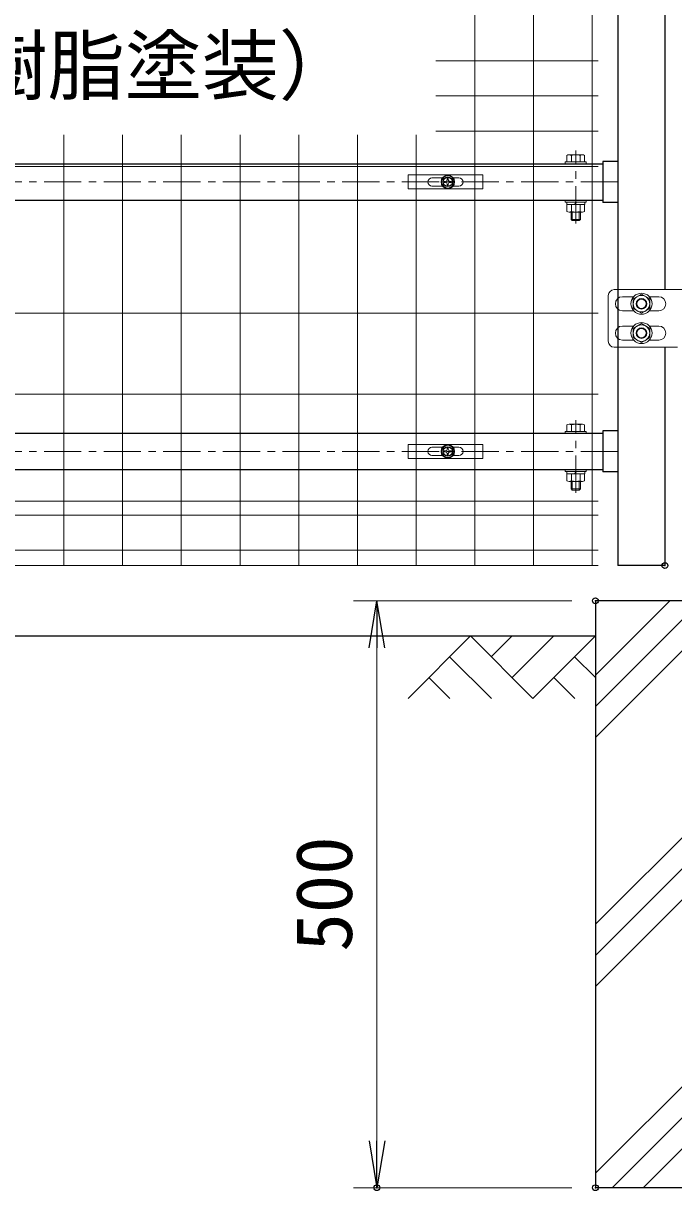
# Model space of a CAD drawing. Units: millimetres, scale not verified. Extents: x -4200 to 4200, y -2970 to 2970.
# Drawn here: x -2221 to -1667, y -725 to 270 of the extents above; entities that cross this region are included whole.
import ezdxf
from ezdxf.enums import TextEntityAlignment as Align

# ---------------------------------------------------------------- set-up
doc = ezdxf.new("R2010")
doc.units = ezdxf.units.MM
doc.header["$LTSCALE"] = 10
doc.header["$PDMODE"] = 32
doc.header["$PDSIZE"] = 5
doc.linetypes.add('USER1', pattern=[50.8, 31.75, -6.35, 6.35, -6.35])
for name, color, linetype, lineweight in [('0-0_D-BMK', 2, 'USER1', 13), ('0-1_D-STR1', 1, 'Continuous', 25), ('0-2_D-STR4', 7, 'Continuous', 25), ('0-3_D-BGD', 7, 'Continuous', 25), ('0-4_D-STR-DIM', 7, 'Continuous', 13), ('0-6_Defpoints', 6, 'Continuous', 25), ('0-7_D-STR-TXT', 7, 'Continuous', 13), ('0-8_D-STR3', 3, 'Continuous', 13), ('0-A_D-DCR-HCH', 7, 'Continuous', 13), ('0-D_D-STR2', 7, 'Continuous', 13)]:
    doc.layers.add(name, color=color, linetype=linetype, lineweight=lineweight)
doc.layers.add('0-5_0', color=7, linetype='Continuous')
doc.styles.add('ＭＳ ゴシック', font='')
doc.styles.get('ＭＳ ゴシック').set_extended_font_data('MS Gothic')

# ---------------------------------------------------------------- blocks, each defined once
blk = doc.blocks.new('_Open')
at = {"layer": '0-5_0'}
blk.add_line((-10, 1.667), (0, 0), dxfattribs=at)
blk.add_lwpolyline([(-10, -1.667), (0, 0), (-10, 0)], dxfattribs=at)
blk = doc.blocks.new('U7')
at = {"layer": '0-0_D-BMK'}
for p, q in [((8530, 3214), (8530, 3834.9)), ((8890, 3567.5), (450, 3567.5)), ((8530, 918.5), (8530, 1539.4)), ((8890, 1272), (450, 1272))]:
    blk.add_line(p, q, dxfattribs=at)
at = {"layer": '0-1_D-STR1'}
for p, q in [((8890, 7150), (8890, 300)), ((9290, 6275), (9290, 2650)), ((580, 3722.5), (8760, 3722.5)), ((8890, 3742.5), (8760, 3742.5)), ((8760, 3742.5), (8760, 3392.5)), ((580, 3412.5), (8760, 3412.5)), ((8890, 3392.5), (8760, 3392.5)), ((9290, 2160), (9290, 300)), ((580, 1427), (8760, 1427)), ((8890, 1447), (8760, 1447)), ((8760, 1447), (8760, 1097)), ((580, 1117), (8760, 1117)), ((8890, 1097), (8760, 1097)), ((9290, 300), (8890, 300))]:
    blk.add_line(p, q, dxfattribs=at)
at = {"layer": '0-6_Defpoints'}
for centre in [(7440, 3567.5), (7440, 1272)]:
    blk.add_circle(centre, 40, dxfattribs=at)
at = {"layer": '0-8_D-STR3'}
for p, q in [((8455, 3738.5), (8455, 3793)), ((8473.7, 3798.5), (8586.2, 3798.5)), ((8492.5, 3738.5), (8492.5, 3793)), ((8567.5, 3738.5), (8567.5, 3793)), ((8605, 3738.5), (8605, 3793)), ((8440, 3738.5), (8440, 3722.5)), ((8620, 3738.5), (8440, 3738.5)), ((8620, 3722.5), (8440, 3722.5)), ((8455, 3738.5), (8605, 3738.5)), ((8620, 3738.5), (8620, 3722.5)), ((8440, 3412.5), (8440, 3396.5)), ((8620, 3412.5), (8440, 3412.5)), ((8620, 3396.5), (8440, 3396.5)), ((8519.3, 3376.5), (8530.9, 3396.5)), ((8526.2, 3376.5), (8537.8, 3396.5)), ((8620, 3412.5), (8620, 3396.5)), ((8455, 3376.5), (8455, 3317)), ((8586.2, 3311.5), (8473.7, 3311.5)), ((8490, 3248.5), (8490, 3311.5)), ((8492.5, 3376.5), (8492.5, 3317)), ((8500, 3238.5), (8500, 3311.5)), ((8560, 3238.5), (8560, 3311.5)), ((8567.5, 3376.5), (8567.5, 3317)), ((8570, 3248.5), (8570, 3311.5)), ((8605, 3376.5), (8605, 3317)), ((8500, 3238.5), (8490, 3248.5)), ((8570, 3248.5), (8490, 3248.5)), ((8500, 3238.5), (8560, 3238.5)), ((8570, 3248.5), (8560, 3238.5)), ((8807.4, 2600), (8807.4, 2210)), ((9396, 2650), (8857.4, 2650)), ((9022.9, 2590), (8927.4, 2590)), ((9157.1, 2590), (9237.4, 2590)), ((9613, 2650), (9270, 2650)), ((9022.9, 2470), (8927.4, 2470)), ((9157.1, 2470), (9237.4, 2470)), ((9022.9, 2340), (8927.4, 2340)), ((9157.1, 2340), (9237.4, 2340)), ((9022.9, 2220), (8927.4, 2220)), ((9157.1, 2220), (9237.4, 2220)), ((9396, 2160), (8857.4, 2160)), ((8455, 1443), (8455, 1497.5)), ((8473.7, 1503), (8586.2, 1503)), ((8492.5, 1443), (8492.5, 1497.5)), ((8567.5, 1443), (8567.5, 1497.5)), ((8605, 1443), (8605, 1497.5)), ((8440, 1443), (8440, 1427)), ((8620, 1443), (8440, 1443)), ((8620, 1427), (8440, 1427)), ((8455, 1443), (8605, 1443)), ((8620, 1443), (8620, 1427)), ((8440, 1117), (8440, 1101)), ((8620, 1117), (8440, 1117)), ((8620, 1101), (8440, 1101)), ((8519.3, 1081), (8530.9, 1101)), ((8526.2, 1081), (8537.8, 1101)), ((8620, 1117), (8620, 1101)), ((8455, 1081), (8455, 1021.5)), ((8586.2, 1016), (8473.7, 1016)), ((8490, 953), (8490, 1016)), ((8492.5, 1081), (8492.5, 1021.5)), ((8500, 943), (8500, 1016)), ((8560, 943), (8560, 1016)), ((8567.5, 1081), (8567.5, 1021.5)), ((8570, 953), (8570, 1016)), ((8605, 1081), (8605, 1021.5)), ((8500, 943), (8490, 953)), ((8570, 953), (8490, 953)), ((8500, 943), (8560, 943)), ((8570, 953), (8560, 943))]:
    blk.add_line(p, q, dxfattribs=at)
for points in [[(8453, 3376.5), (8607, 3376.5), (8607, 3396.5)], [(8453, 3376.5), (8453, 3396.5), (8607, 3396.5)], [(8453, 1081), (8607, 1081), (8607, 1101)], [(8453, 1081), (8453, 1101), (8607, 1101)]]:
    blk.add_lwpolyline(points, dxfattribs=at)
for points in [[(9090, 2611), (9019.9, 2570.5), (9019.9, 2489.5), (9090, 2449), (9160.1, 2489.5), (9160.1, 2570.5)], [(9090, 2361), (9019.9, 2320.5), (9019.9, 2239.5), (9090, 2199), (9160.1, 2239.5), (9160.1, 2320.5)]]:
    blk.add_lwpolyline(points, close=True, dxfattribs=at)
for centre, radius in [((9090, 2530), 90), ((9090, 2530), 90), ((9090, 2530), 70.3), ((9090, 2530), 45), ((9090, 2530), 40), ((9090, 2530), 40), ((9090, 2280), 90), ((9090, 2280), 90), ((9090, 2280), 70.3), ((9090, 2280), 45), ((9090, 2280), 40), ((9090, 2280), 40)]:
    blk.add_circle(centre, radius, dxfattribs=at)
for centre, radius, start, end in [((8473.7, 3764), 34.5, 57.13278, 122.86722), ((8530, 3668.6), 129.9, 73.22135, 106.77865), ((8586.2, 3764), 34.5, 57.13278, 122.86722), ((8473.7, 3346), 34.5, 237.13278, 302.86722), ((8530, 3441.4), 129.9, 253.22135, 286.77865), ((8586.2, 3346), 34.5, 237.13278, 302.86722), ((8857.4, 2600), 50, 90, 180), ((8927.4, 2530), 60, 90, 270), ((9237.4, 2530), 60, 270, 90), ((8927.4, 2280), 60, 90, 270), ((9237.4, 2280), 60, 270, 90), ((8857.4, 2210), 50, 180, 270), ((8473.7, 1468.5), 34.5, 57.13278, 122.86722), ((8530, 1373.1), 129.9, 73.22135, 106.77865), ((8586.2, 1468.5), 34.5, 57.13278, 122.86722), ((8473.7, 1050.5), 34.5, 237.13278, 302.86722), ((8530, 1145.9), 129.9, 253.22135, 286.77865), ((8586.2, 1050.5), 34.5, 237.13278, 302.86722)]:
    blk.add_arc(centre, radius, start, end, dxfattribs=at)
blk = doc.blocks.new('A$C5ba32ecb')
at = {"layer": '0-8_D-STR3'}
for p, q in [((-337.5, 60), (297.5, 60)), ((-337.5, -60), (-337.5, 60)), ((-135, 35), (-45.6, 35)), ((-18.5, 4.2), (-31.5, 3.9)), ((-31.5, 3.9), (-31.5, -4)), ((-4, 31.5), (-4.2, 18.5)), ((-4, 31.5), (4, 31.5)), ((4, 31.5), (4.2, 18.5)), ((18.5, 4.2), (31.5, 3.9)), ((31.5, 3.9), (31.5, -4)), ((45.6, 35), (95, 35)), ((-135, -35), (-45.6, -35)), ((-18.5, -4.2), (-31.5, -4)), ((-4, -31.5), (-4.2, -18.5)), ((18.5, -4.2), (31.5, -4)), ((45.6, -35), (95, -35))]:
    blk.add_line(p, q, dxfattribs=at)
for points in [[(-337.5, -60), (297.5, -60), (297.5, 60)], [(-4, -31.5), (4, -31.5), (4.2, -18.5)]]:
    blk.add_lwpolyline(points, dxfattribs=at)
for radius in [57.5, 52.5]:
    blk.add_circle((0, 0), radius, dxfattribs=at)
for centre, radius, start, end in [((-135, 0), 35, 90, 270), ((-19.1, 19), 14.9, 270, 0), ((19.1, 19), 14.9, 180, 270), ((95, 0), 35, 270, 90), ((-19.1, -19), 14.9, 0, 90), ((19.1, -19), 14.9, 90, 180)]:
    blk.add_arc(centre, radius, start, end, dxfattribs=at)

msp = doc.modelspace()

# ---------------------------------------------------------------- linework, layer by layer
at = {"layer": '0-2_D-STR4'}
for p, q in [((-1639.17, -222.32), (-1733.92, -222.32)), ((-1733.92, -222.32), (-1733.92, -722.32)), ((-1483.92, -722.32), (-1733.92, -722.32))]:
    msp.add_line(p, q, dxfattribs=at)
at = {"layer": '0-3_D-BGD'}
msp.add_line((-2518.92, -252.32), (-1733.92, -252.32), dxfattribs=at)
at = {"layer": '0-4_D-STR-DIM'}
for p, q in [((-1753.92, -222.32), (-1940.11, -222.32)), ((-1920.11, -262.32), (-1920.11, -682.32)), ((-1753.92, -722.32), (-1940.11, -722.32))]:
    msp.add_line(p, q, dxfattribs=at)
at = {"layer": '0-6_Defpoints'}
for p in [(-1674.67, -192.32), (-1733.92, -222.32), (-1920.11, -722.32), (-1733.92, -722.32), (-1733.92, -722.32)]:
    msp.add_point(p, dxfattribs=at)
at = {"layer": '0-A_D-DCR-HCH'}
for p, q in [((-1733.92, -312.31), (-1643.92, -222.32)), ((-1733.92, -285.8), (-1670.44, -222.32)), ((-1733.92, -338.83), (-1639.17, -244.08)), ((-1840.34, -252.32), (-1893.55, -305.53)), ((-1840.34, -252.32), (-1787.13, -305.53)), ((-1822.6, -270.05), (-1804.87, -252.32)), ((-1804.87, -287.79), (-1769.39, -252.32)), ((-1787.13, -305.53), (-1733.92, -252.32)), ((-1858.08, -270.05), (-1822.44, -305.53)), ((-1751.65, -270.05), (-1733.92, -287.71)), ((-1875.82, -287.79), (-1858, -305.53)), ((-1769.39, -287.79), (-1751.57, -305.53)), ((-1733.92, -497.93), (-1639.17, -403.18)), ((-1733.92, -550.96), (-1605.27, -422.32)), ((-1733.92, -524.45), (-1631.79, -422.32)), ((-1733.92, -710.06), (-1483.92, -460.06)), ((-1719.65, -722.31), (-1483.92, -486.58)), ((-1693.14, -722.31), (-1483.92, -513.09))]:
    msp.add_line(p, q, dxfattribs=at)
at = {"layer": '0-D_D-STR2'}
for p, q in [((-1836.67, 577.68), (-1836.67, -192.32)), ((-1786.67, 577.68), (-1786.67, -192.32)), ((-1736.67, 577.68), (-1736.67, -192.32)), ((-1731.67, 237.68), (-1869.98, 237.68)), ((-1731.67, 207.68), (-1869.98, 207.68)), ((-2186.67, 174.66), (-2186.67, -192.32)), ((-2136.67, 174.66), (-2136.67, -192.32)), ((-2086.67, 174.66), (-2086.67, -192.32)), ((-2036.67, 174.66), (-2036.67, -192.32)), ((-1986.67, 174.66), (-1986.67, -192.32)), ((-1936.67, 174.66), (-1936.67, -192.32)), ((-1886.67, 174.66), (-1886.67, -192.32)), ((-1731.67, 177.68), (-1869.98, 177.68)), ((-1731.67, 147.68), (-2541.67, 147.68)), ((-1731.67, 22.68), (-2541.67, 22.68)), ((-1731.67, -46.32), (-2541.67, -46.32)), ((-1731.67, -137.56), (-2541.67, -137.56)), ((-1731.67, -149.42), (-2541.67, -149.42)), ((-1731.67, -179.22), (-2541.67, -179.22)), ((-1731.67, -192.32), (-2541.67, -192.32))]:
    msp.add_line(p, q, dxfattribs=at)

# ---------------------------------------------------------------- block references
at = {"layer": '0-4_D-STR-DIM', "xscale": 0.1, "yscale": 0.1}
for p in [(-1859.67, 134.43), (-1859.67, -95.12)]:
    msp.add_blockref('A$C5ba32ecb', p, dxfattribs=at)
at = {"layer": '0-4_D-STR-DIM', "xscale": 4, "yscale": 4}
for p, rotation in [((-1920.11, -222.32), 90), ((-1920.11, -722.32), 270)]:
    msp.add_blockref('_Open', p, dxfattribs=dict(at, rotation=rotation))
at = {"layer": '0-5_0', "xscale": 0.1, "yscale": 0.1}
msp.add_blockref('U7', (-2603.67, -222.32), dxfattribs=at)

# ---------------------------------------------------------------- texts
at = {"layer": '0-4_D-STR-DIM', "style": 'ＭＳ ゴシック'}
msp.add_text('500', height=48.09, rotation=90, dxfattribs=at).set_placement((-1926.85, -521.19), align=Align.BOTTOM_LEFT)
at = {"layer": '0-7_D-STR-TXT', "style": 'ＭＳ ゴシック'}
msp.add_text('（樹脂塗装）', height=48.09, dxfattribs=at).set_placement((-2331.59, 195.06), align=Align.BOTTOM_LEFT)

doc.saveas('drawing.dxf')
